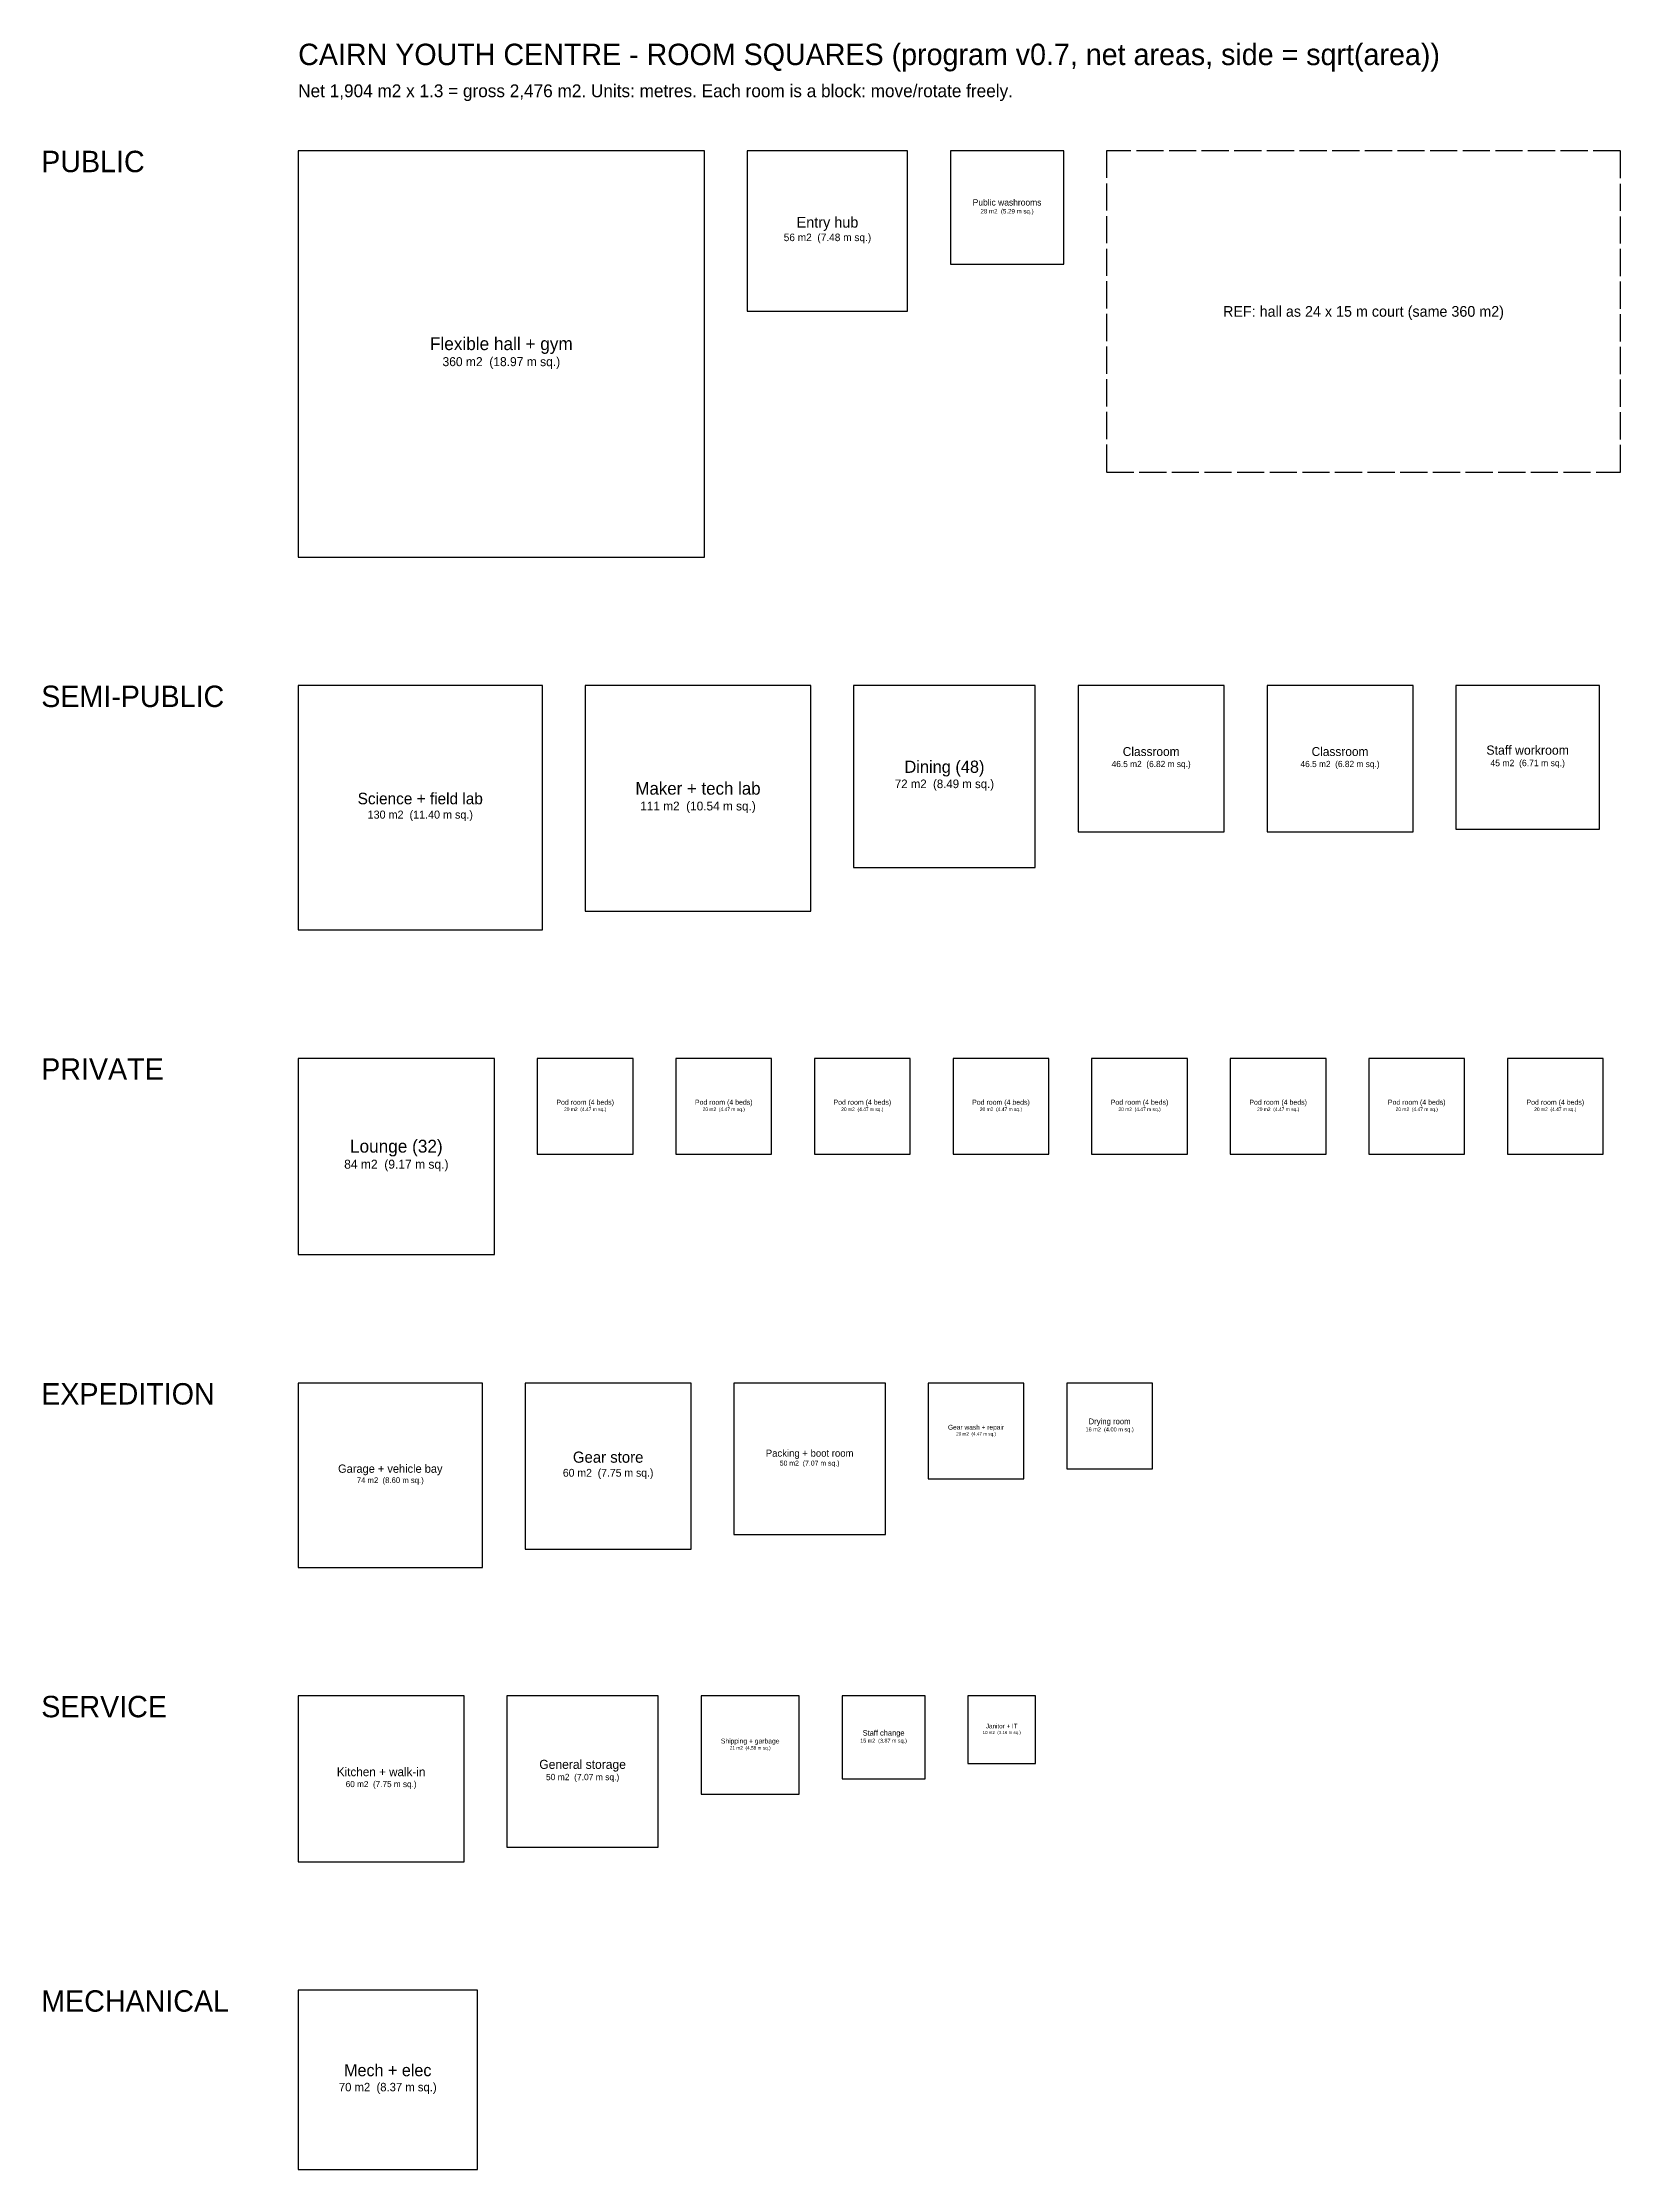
# Model space of a CAD drawing. Header units: metres. Extents: x -12 to 138, y -94 to 5.
# Drawn here: x -11.9 to 61.7, y -94.3 to 5.1 of the extents above; entities that cross this region are included whole.
import ezdxf
from ezdxf.enums import TextEntityAlignment as Align

# ---------------------------------------------------------------- set-up
doc = ezdxf.new("R2010")
doc.units = ezdxf.units.M
doc.linetypes.add('DASHED', pattern=[1.524, 1.27, -0.254])
for name, color, linetype in [('ANNO', 7, 'Continuous'), ('REF-COURT', 1, 'DASHED'), ('ROOM-EXPEDITION', 3, 'Continuous'), ('ROOM-MECHANICAL', 8, 'Continuous'), ('ROOM-PRIVATE', 4, 'Continuous'), ('ROOM-PUBLIC', 30, 'Continuous'), ('ROOM-SEMI-PUBLIC', 2, 'Continuous'), ('ROOM-SERVICE', 6, 'Continuous'), ('ROOM-TEXT', 7, 'Continuous')]:
    doc.layers.add(name, color=color, linetype=linetype)

# ---------------------------------------------------------------- blocks, each defined once
blk = doc.blocks.new('RM_Flexible_hall_and_gym')
at = {"layer": 'ROOM-PUBLIC'}
blk.add_lwpolyline([(0, 0), (18.974, 0), (18.974, 18.974), (0, 18.974)], close=True, dxfattribs=at)
at = {"layer": 'ROOM-TEXT'}
for s, height, p in [('Flexible hall + gym', 0.6, (9.487, 9.967)), ('360 m2  (18.97 m sq.)', 0.42, (9.487, 9.127))]:
    blk.add_text(s, height=height, dxfattribs=at).set_placement(p, align=Align.MIDDLE_CENTER)
blk = doc.blocks.new('RM_Entry_hub')
at = {"layer": 'ROOM-PUBLIC'}
blk.add_lwpolyline([(0, 0), (7.483, 0), (7.483, 7.483), (0, 7.483)], close=True, dxfattribs=at)
at = {"layer": 'ROOM-TEXT'}
for s, height, p in [('Entry hub', 0.5034, (3.742, 4.144)), ('56 m2  (7.48 m sq.)', 0.3524, (3.742, 3.44))]:
    blk.add_text(s, height=height, dxfattribs=at).set_placement(p, align=Align.MIDDLE_CENTER)
blk = doc.blocks.new('RM_Public_washrooms')
at = {"layer": 'ROOM-PUBLIC'}
blk.add_lwpolyline([(0, 0), (5.292, 0), (5.292, 5.292), (0, 5.292)], close=True, dxfattribs=at)
at = {"layer": 'ROOM-TEXT'}
for s, height, p in [('Public washrooms', 0.29591, (2.646, 2.882)), ('28 m2  (5.29 m sq.)', 0.20713, (2.646, 2.468))]:
    blk.add_text(s, height=height, dxfattribs=at).set_placement(p, align=Align.MIDDLE_CENTER)
blk = doc.blocks.new('RM_Science_and_field_lab')
at = {"layer": 'ROOM-SEMI-PUBLIC'}
blk.add_lwpolyline([(0, 0), (11.402, 0), (11.402, 11.402), (0, 11.402)], close=True, dxfattribs=at)
at = {"layer": 'ROOM-TEXT'}
for s, height, p in [('Science + field lab', 0.53692, (5.701, 6.13)), ('130 m2  (11.40 m sq.)', 0.37585, (5.701, 5.379))]:
    blk.add_text(s, height=height, dxfattribs=at).set_placement(p, align=Align.MIDDLE_CENTER)
blk = doc.blocks.new('RM_Maker_and_tech_lab')
at = {"layer": 'ROOM-SEMI-PUBLIC'}
blk.add_lwpolyline([(0, 0), (10.536, 0), (10.536, 10.536), (0, 10.536)], close=True, dxfattribs=at)
at = {"layer": 'ROOM-TEXT'}
for s, height, p in [('Maker + tech lab', 0.58916, (5.268, 5.739)), ('111 m2  (10.54 m sq.)', 0.41242, (5.268, 4.914))]:
    blk.add_text(s, height=height, dxfattribs=at).set_placement(p, align=Align.MIDDLE_CENTER)
blk = doc.blocks.new('RM_Dining_48')
at = {"layer": 'ROOM-SEMI-PUBLIC'}
blk.add_lwpolyline([(0, 0), (8.485, 0), (8.485, 8.485), (0, 8.485)], close=True, dxfattribs=at)
at = {"layer": 'ROOM-TEXT'}
for s, height, p in [('Dining (48)', 0.57083, (4.243, 4.699)), ('72 m2  (8.49 m sq.)', 0.39958, (4.243, 3.9))]:
    blk.add_text(s, height=height, dxfattribs=at).set_placement(p, align=Align.MIDDLE_CENTER)
blk = doc.blocks.new('RM_Classroom')
at = {"layer": 'ROOM-SEMI-PUBLIC'}
blk.add_lwpolyline([(0, 0), (6.819, 0), (6.819, 6.819), (0, 6.819)], close=True, dxfattribs=at)
at = {"layer": 'ROOM-TEXT'}
for s, height, p in [('46.5 m2  (6.82 m sq.)', 0.29054, (3.41, 3.161)), ('Classroom', 0.4151, (3.41, 3.742))]:
    blk.add_text(s, height=height, dxfattribs=at).set_placement(p, align=Align.MIDDLE_CENTER)
blk = doc.blocks.new('RM_Staff_workroom')
at = {"layer": 'ROOM-SEMI-PUBLIC'}
blk.add_lwpolyline([(0, 0), (6.708, 0), (6.708, 6.708), (0, 6.708)], close=True, dxfattribs=at)
at = {"layer": 'ROOM-TEXT'}
for s, height, p in [('Staff workroom', 0.42872, (3.354, 3.697)), ('45 m2  (6.71 m sq.)', 0.3001, (3.354, 3.097))]:
    blk.add_text(s, height=height, dxfattribs=at).set_placement(p, align=Align.MIDDLE_CENTER)
blk = doc.blocks.new('RM_Lounge_32')
at = {"layer": 'ROOM-PRIVATE'}
blk.add_lwpolyline([(0, 0), (9.165, 0), (9.165, 9.165), (0, 9.165)], close=True, dxfattribs=at)
at = {"layer": 'ROOM-TEXT'}
for s, height, p in [('Lounge (32)', 0.6, (4.583, 5.063)), ('84 m2  (9.17 m sq.)', 0.42, (4.583, 4.223))]:
    blk.add_text(s, height=height, dxfattribs=at).set_placement(p, align=Align.MIDDLE_CENTER)
blk = doc.blocks.new('RM_Pod_room_4_beds')
at = {"layer": 'ROOM-PRIVATE'}
blk.add_lwpolyline([(0, 0), (4.472, 0), (4.472, 4.472), (0, 4.472)], close=True, dxfattribs=at)
at = {"layer": 'ROOM-TEXT'}
for s, height, p in [('Pod room (4 beds)', 0.23538, (2.236, 2.424)), ('20 m2  (4.47 m sq.)', 0.16476, (2.236, 2.095))]:
    blk.add_text(s, height=height, dxfattribs=at).set_placement(p, align=Align.MIDDLE_CENTER)
blk = doc.blocks.new('RM_Garage_and_vehicle_bay')
at = {"layer": 'ROOM-EXPEDITION'}
blk.add_lwpolyline([(0, 0), (8.602, 0), (8.602, 8.602), (0, 8.602)], close=True, dxfattribs=at)
at = {"layer": 'ROOM-TEXT'}
for s, height, p in [('Garage + vehicle bay', 0.38484, (4.301, 4.609)), ('74 m2  (8.60 m sq.)', 0.26939, (4.301, 4.07))]:
    blk.add_text(s, height=height, dxfattribs=at).set_placement(p, align=Align.MIDDLE_CENTER)
blk = doc.blocks.new('RM_Gear_store')
at = {"layer": 'ROOM-EXPEDITION'}
blk.add_lwpolyline([(0, 0), (7.746, 0), (7.746, 7.746), (0, 7.746)], close=True, dxfattribs=at)
at = {"layer": 'ROOM-TEXT'}
for s, height, p in [('Gear store', 0.5211, (3.873, 4.29)), ('60 m2  (7.75 m sq.)', 0.36477, (3.873, 3.56))]:
    blk.add_text(s, height=height, dxfattribs=at).set_placement(p, align=Align.MIDDLE_CENTER)
blk = doc.blocks.new('RM_Packing_and_boot_room')
at = {"layer": 'ROOM-EXPEDITION'}
blk.add_lwpolyline([(0, 0), (7.071, 0), (7.071, 7.071), (0, 7.071)], close=True, dxfattribs=at)
at = {"layer": 'ROOM-TEXT'}
for s, height, p in [('Packing + boot room', 0.33299, (3.536, 3.802)), ('50 m2  (7.07 m sq.)', 0.23309, (3.536, 3.336))]:
    blk.add_text(s, height=height, dxfattribs=at).set_placement(p, align=Align.MIDDLE_CENTER)
blk = doc.blocks.new('RM_Gear_wash_and_repair')
at = {"layer": 'ROOM-EXPEDITION'}
blk.add_lwpolyline([(0, 0), (4.472, 0), (4.472, 4.472), (0, 4.472)], close=True, dxfattribs=at)
at = {"layer": 'ROOM-TEXT'}
for s, height, p in [('Gear wash + repair', 0.2223, (2.236, 2.414)), ('20 m2  (4.47 m sq.)', 0.15561, (2.236, 2.103))]:
    blk.add_text(s, height=height, dxfattribs=at).set_placement(p, align=Align.MIDDLE_CENTER)
blk = doc.blocks.new('RM_Drying_room')
at = {"layer": 'ROOM-EXPEDITION'}
blk.add_lwpolyline([(0, 0), (4, 0), (4, 4), (0, 4)], close=True, dxfattribs=at)
at = {"layer": 'ROOM-TEXT'}
for s, height, p in [('Drying room', 0.26909, (2, 2.215)), ('16 m2  (4.00 m sq.)', 0.18837, (2, 1.839))]:
    blk.add_text(s, height=height, dxfattribs=at).set_placement(p, align=Align.MIDDLE_CENTER)
blk = doc.blocks.new('RM_Kitchen_and_walk-in')
at = {"layer": 'ROOM-SERVICE'}
blk.add_lwpolyline([(0, 0), (7.746, 0), (7.746, 7.746), (0, 7.746)], close=True, dxfattribs=at)
at = {"layer": 'ROOM-TEXT'}
for s, height, p in [('Kitchen + walk-in', 0.40768, (3.873, 4.199)), ('60 m2  (7.75 m sq.)', 0.28538, (3.873, 3.628))]:
    blk.add_text(s, height=height, dxfattribs=at).set_placement(p, align=Align.MIDDLE_CENTER)
blk = doc.blocks.new('RM_General_storage')
at = {"layer": 'ROOM-SERVICE'}
blk.add_lwpolyline([(0, 0), (7.071, 0), (7.071, 7.071), (0, 7.071)], close=True, dxfattribs=at)
at = {"layer": 'ROOM-TEXT'}
for s, height, p in [('General storage', 0.42178, (3.536, 3.873)), ('50 m2  (7.07 m sq.)', 0.29525, (3.536, 3.282))]:
    blk.add_text(s, height=height, dxfattribs=at).set_placement(p, align=Align.MIDDLE_CENTER)
blk = doc.blocks.new('RM_Shipping_and_garbage')
at = {"layer": 'ROOM-SERVICE'}
blk.add_lwpolyline([(0, 0), (4.583, 0), (4.583, 4.583), (0, 4.583)], close=True, dxfattribs=at)
at = {"layer": 'ROOM-TEXT'}
for s, height, p in [('Shipping + garbage', 0.22779, (2.291, 2.474)), ('21 m2  (4.58 m sq.)', 0.15945, (2.291, 2.155))]:
    blk.add_text(s, height=height, dxfattribs=at).set_placement(p, align=Align.MIDDLE_CENTER)
blk = doc.blocks.new('RM_Staff_change')
at = {"layer": 'ROOM-SERVICE'}
blk.add_lwpolyline([(0, 0), (3.873, 0), (3.873, 3.873), (0, 3.873)], close=True, dxfattribs=at)
at = {"layer": 'ROOM-TEXT'}
for s, height, p in [('Staff change', 0.26055, (1.936, 2.145)), ('15 m2  (3.87 m sq.)', 0.18238, (1.936, 1.78))]:
    blk.add_text(s, height=height, dxfattribs=at).set_placement(p, align=Align.MIDDLE_CENTER)
blk = doc.blocks.new('RM_Janitor_and_IT')
at = {"layer": 'ROOM-SERVICE'}
blk.add_lwpolyline([(0, 0), (3.162, 0), (3.162, 3.162), (0, 3.162)], close=True, dxfattribs=at)
at = {"layer": 'ROOM-TEXT'}
for s, height, p in [('10 m2  (3.16 m sq.)', 0.14892, (1.581, 1.453)), ('Janitor + IT', 0.21274, (1.581, 1.751))]:
    blk.add_text(s, height=height, dxfattribs=at).set_placement(p, align=Align.MIDDLE_CENTER)
blk = doc.blocks.new('RM_Mech_and_elec')
at = {"layer": 'ROOM-MECHANICAL'}
blk.add_lwpolyline([(0, 0), (8.367, 0), (8.367, 8.367), (0, 8.367)], close=True, dxfattribs=at)
at = {"layer": 'ROOM-TEXT'}
for s, height, p in [('70 m2  (8.37 m sq.)', 0.394, (4.183, 3.846)), ('Mech + elec', 0.56285, (4.183, 4.634))]:
    blk.add_text(s, height=height, dxfattribs=at).set_placement(p, align=Align.MIDDLE_CENTER)

msp = doc.modelspace()

# ---------------------------------------------------------------- linework, layer by layer
at = {"layer": 'REF-COURT'}
msp.add_lwpolyline([(37.748, -15), (61.748, -15), (61.748, 0), (37.748, 0)], close=True, dxfattribs=at)

# ---------------------------------------------------------------- block references
for name, p in [('RM_Flexible_hall_and_gym', (0, -18.974)), ('RM_Entry_hub', (20.974, -7.483)), ('RM_Public_washrooms', (30.457, -5.292)), ('RM_Science_and_field_lab', (0, -36.375)), ('RM_Maker_and_tech_lab', (13.402, -35.509)), ('RM_Dining_48', (25.937, -33.459)), ('RM_Classroom', (36.423, -31.793)), ('RM_Classroom', (45.242, -31.793)), ('RM_Staff_workroom', (54.061, -31.682)), ('RM_Lounge_32', (0, -51.541)), ('RM_Pod_room_4_beds', (11.165, -46.848)), ('RM_Pod_room_4_beds', (17.637, -46.848)), ('RM_Pod_room_4_beds', (24.109, -46.848)), ('RM_Pod_room_4_beds', (30.582, -46.848)), ('RM_Pod_room_4_beds', (37.054, -46.848)), ('RM_Pod_room_4_beds', (43.526, -46.848)), ('RM_Pod_room_4_beds', (49.998, -46.848)), ('RM_Pod_room_4_beds', (56.47, -46.848)), ('RM_Garage_and_vehicle_bay', (0, -66.143)), ('RM_Gear_store', (10.602, -65.287)), ('RM_Packing_and_boot_room', (20.348, -64.612)), ('RM_Gear_wash_and_repair', (29.419, -62.013)), ('RM_Drying_room', (35.891, -61.541)), ('RM_Kitchen_and_walk-in', (0, -79.889)), ('RM_General_storage', (9.746, -79.214)), ('RM_Shipping_and_garbage', (18.817, -76.725)), ('RM_Staff_change', (25.4, -76.016)), ('RM_Janitor_and_IT', (31.273, -75.305)), ('RM_Mech_and_elec', (0, -94.255))]:
    msp.add_blockref(name, p)

# ---------------------------------------------------------------- texts
at = {"layer": 'ANNO'}
for s, height, p in [('CAIRN YOUTH CENTRE - ROOM SQUARES (program v0.7, net areas, side = sqrt(area))', 1, (0, 4)), ('Net 1,904 m2 x 1.3 = gross 2,476 m2. Units: metres. Each room is a block: move/rotate freely.', 0.6, (0, 2.5)), ('PUBLIC', 1, (-12, -1)), ('SEMI-PUBLIC', 1, (-12, -25.974)), ('PRIVATE', 1, (-12, -43.375)), ('EXPEDITION', 1, (-12, -58.541)), ('SERVICE', 1, (-12, -73.143)), ('MECHANICAL', 1, (-12, -86.889))]:
    msp.add_text(s, height=height, dxfattribs=at).set_placement(p)
at = {"layer": 'REF-COURT'}
msp.add_text('REF: hall as 24 x 15 m court (same 360 m2)', height=0.5, dxfattribs=at).set_placement((49.748, -7.5), align=Align.MIDDLE_CENTER)

doc.saveas('drawing.dxf')
